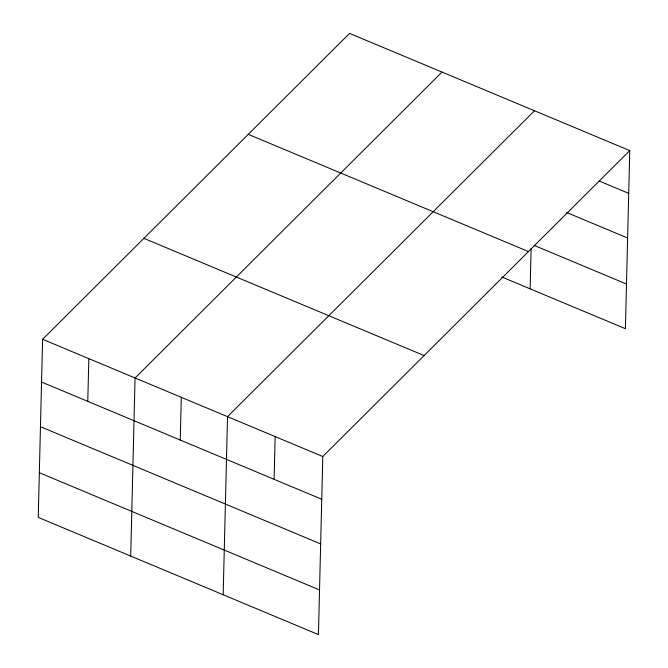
<?xml version="1.0" encoding="UTF-8"?>
<svg xmlns="http://www.w3.org/2000/svg" width="668" height="668" viewBox="0 0 668 668"><rect width="100%" height="100%" fill="white"/><g stroke="black" fill="none" stroke-linecap="round" stroke-linejoin="round"><path stroke-width="1" d="M42.602 339.302L38.243 517.391L318.436 634.6L322.794 456.511L629.757 150.609L349.564 33.4L42.602 339.302L322.794 456.511M87.784 401.368L88.827 358.641M130.711 556.068L135.061 377.979L442.024 72.077M180.251 440.053L181.295 397.318M223.17 594.745L227.529 416.665L534.484 110.763M274.114 479.315L275.158 436.588M530.133 288.843L531.127 248.337M629.757 150.609L625.398 328.698L501.827 277.003M599.179 180.986L628.705 193.344M566.648 212.507L627.619 238.008M534.083 245.373L626.492 284.034M248.262 134.343L528.455 251.56M143.896 238.351L424.088 355.568M41.558 382.029L321.751 499.246M40.464 426.702L320.657 543.911M39.337 472.719L319.529 589.936"/></g></svg>
